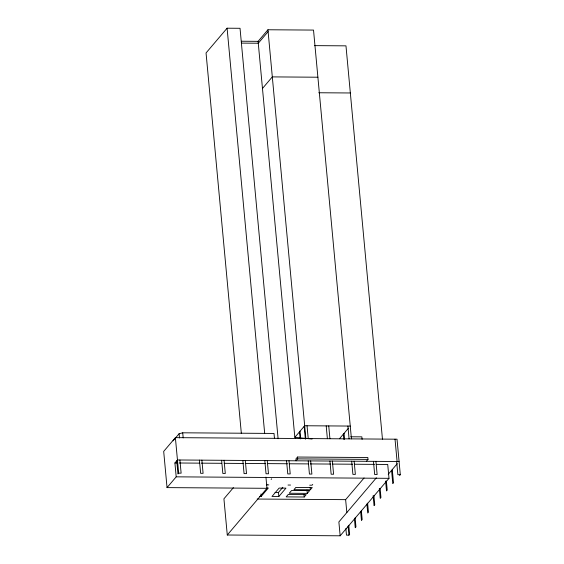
<?xml version="1.0" encoding="UTF-8"?>
<svg xmlns="http://www.w3.org/2000/svg" width="564" height="564" viewBox="0 0 564 564"><rect width="100%" height="100%" fill="white"/><g stroke="black" fill="none" stroke-linecap="round" stroke-linejoin="round"><path stroke-width="0.85" d="M278.101 438.7L240.031 28.292L227.095 28.2L206.05 52.953L241.357 433.547M305.194 438.355L294.831 437.333L258.101 41.348L267.942 29.765L313.521 30.082L351.442 438.877M268.119 31.647L258.277 43.224L241.533 43.111M262.471 88.477L272.313 76.894L317.892 77.219M399.608 475.53L400.313 474.698L397.021 439.194L175.383 437.643L163.687 451.404L167.043 487.613L266.969 488.311L265.933 477.102M173.042 440.851L179.091 433.737L182.722 432.807L274.005 433.441L274.478 438.531M167.043 487.613L176.201 476.841L174.91 462.974L177.456 459.977L399.093 461.528M175.383 437.643L178.675 473.147L177.97 473.979L176.751 460.809M233.397 487.656L223.922 498.809L227.278 535.01L340.162 535.8L389.005 478.328L387.722 464.461L376.287 464.384M294.831 437.333L304.68 425.749L350.258 426.067M266.998 484.286L266.49 484.885L268.845 484.906M271.136 479.421L271.686 478.773M227.278 535.01L266.969 488.311M259.581 496.376L261.202 496.39L268.33 488.008L266.709 487.994M297.538 457.037L295.91 458.955L296.079 460.809L297.707 458.892L297.538 457.037L367.834 457.531L368.003 459.385L366.374 461.303M278.827 496.517L285.955 488.135L279.109 488.086L271.982 496.468L278.827 496.517L278.454 492.45L282.839 487.289M339.465 438.764L348.474 428.168M312.745 484.405L312.068 485.209L309.707 485.188M304.2 497.004L306.217 494.635L288.169 494.508L286.152 496.877L304.2 497.004L303.975 494.565M307.274 493.387L309.629 490.617L291.581 490.49L289.226 493.26L307.274 493.387L306.971 490.13M310.341 489.785L312.237 487.55L295.846 487.437L293.95 489.665L310.341 489.785L310.115 487.338M346.832 512.542L345.633 499.655L364.069 477.969M376.357 477.828L338.872 521.933L340.162 535.8M388.229 474.317L397.275 463.664M345.866 528.56L346.479 535.144L348.926 535.165L349.631 534.334L348.792 525.281M241.364 41.228L258.101 41.348M314.423 45.628L345.972 45.846L382.462 439.201M318.794 92.757L350.343 92.975M350.688 436.776L361.862 436.853L362.095 439.37M297.707 458.892L368.003 459.385M174.91 462.974L177.547 462.988M179.31 463.002L199.536 463.143M201.292 463.157L221.518 463.298M224.155 463.312L243.5 463.453M245.262 463.46L265.489 463.608M267.244 463.615L287.471 463.756M289.233 463.77L308.578 463.904M310.334 463.918L330.56 464.059M332.316 464.073L352.542 464.214M354.305 464.228L374.531 464.369M178.675 473.147L181.129 473.168L179.902 459.998M400.313 474.698L397.867 474.684L396.64 461.514M176.201 476.841L389.005 478.328M288.007 485.04L290.545 485.054M275.028 492.421L278.454 492.45M257.198 499.041L345.633 499.655M307.782 438.609L312.096 439.039M395.019 439.18L397.091 461.514M392.276 469.551L393.496 482.721L392.791 483.552L391.571 470.383M386.382 481.05L387.221 490.109L386.516 490.934L385.6 481.057M380.108 488.431L380.947 497.483L380.242 498.315L379.325 488.438M375.906 461.366L377.133 474.536L374.679 474.521L373.46 461.352M373.918 495.721L374.757 504.773L374.052 505.605L373.135 495.728M367.608 503.137L368.454 512.19L367.742 513.021L366.903 503.969M361.334 510.519L362.173 519.571L361.468 520.403L360.629 511.351M354.136 461.218L355.355 474.387L352.902 474.366L351.682 461.197M347.896 426.053L349.088 438.855M355.116 517.837L355.954 526.896L355.249 527.721L354.411 518.668M344.061 433.363L344.611 439.335M343.328 434.224L343.8 439.342M348.087 526.106L348.926 535.165M332.372 461.063L333.592 474.232L331.146 474.218L329.926 461.049M328.734 425.919L329.926 438.721M326.196 425.898L327.388 438.707M310.665 460.908L311.885 474.077L309.432 474.063L308.212 460.894M307.035 425.764L308.226 438.573M267.942 29.765L305.864 438.559L305.357 439.159L304.172 426.349M300.034 431.22L300.746 438.905M299.484 431.862L300.118 438.693M295.346 436.733L295.501 438.439M288.994 460.76L290.22 473.929L287.767 473.908L286.547 460.739M267.258 460.605L268.478 473.774L266.032 473.76L264.805 460.591M227.095 28.2L264.678 433.342M260.977 493.951L261.202 496.39M245.291 460.457L246.51 473.626L244.064 473.605L242.844 460.435M224.07 460.302L225.29 473.471L222.843 473.457L221.624 460.287M201.87 460.146L203.096 473.316L200.643 473.302L199.423 460.132M182.722 432.807L183.194 437.89M179.091 433.737L179.479 437.981"/></g></svg>
